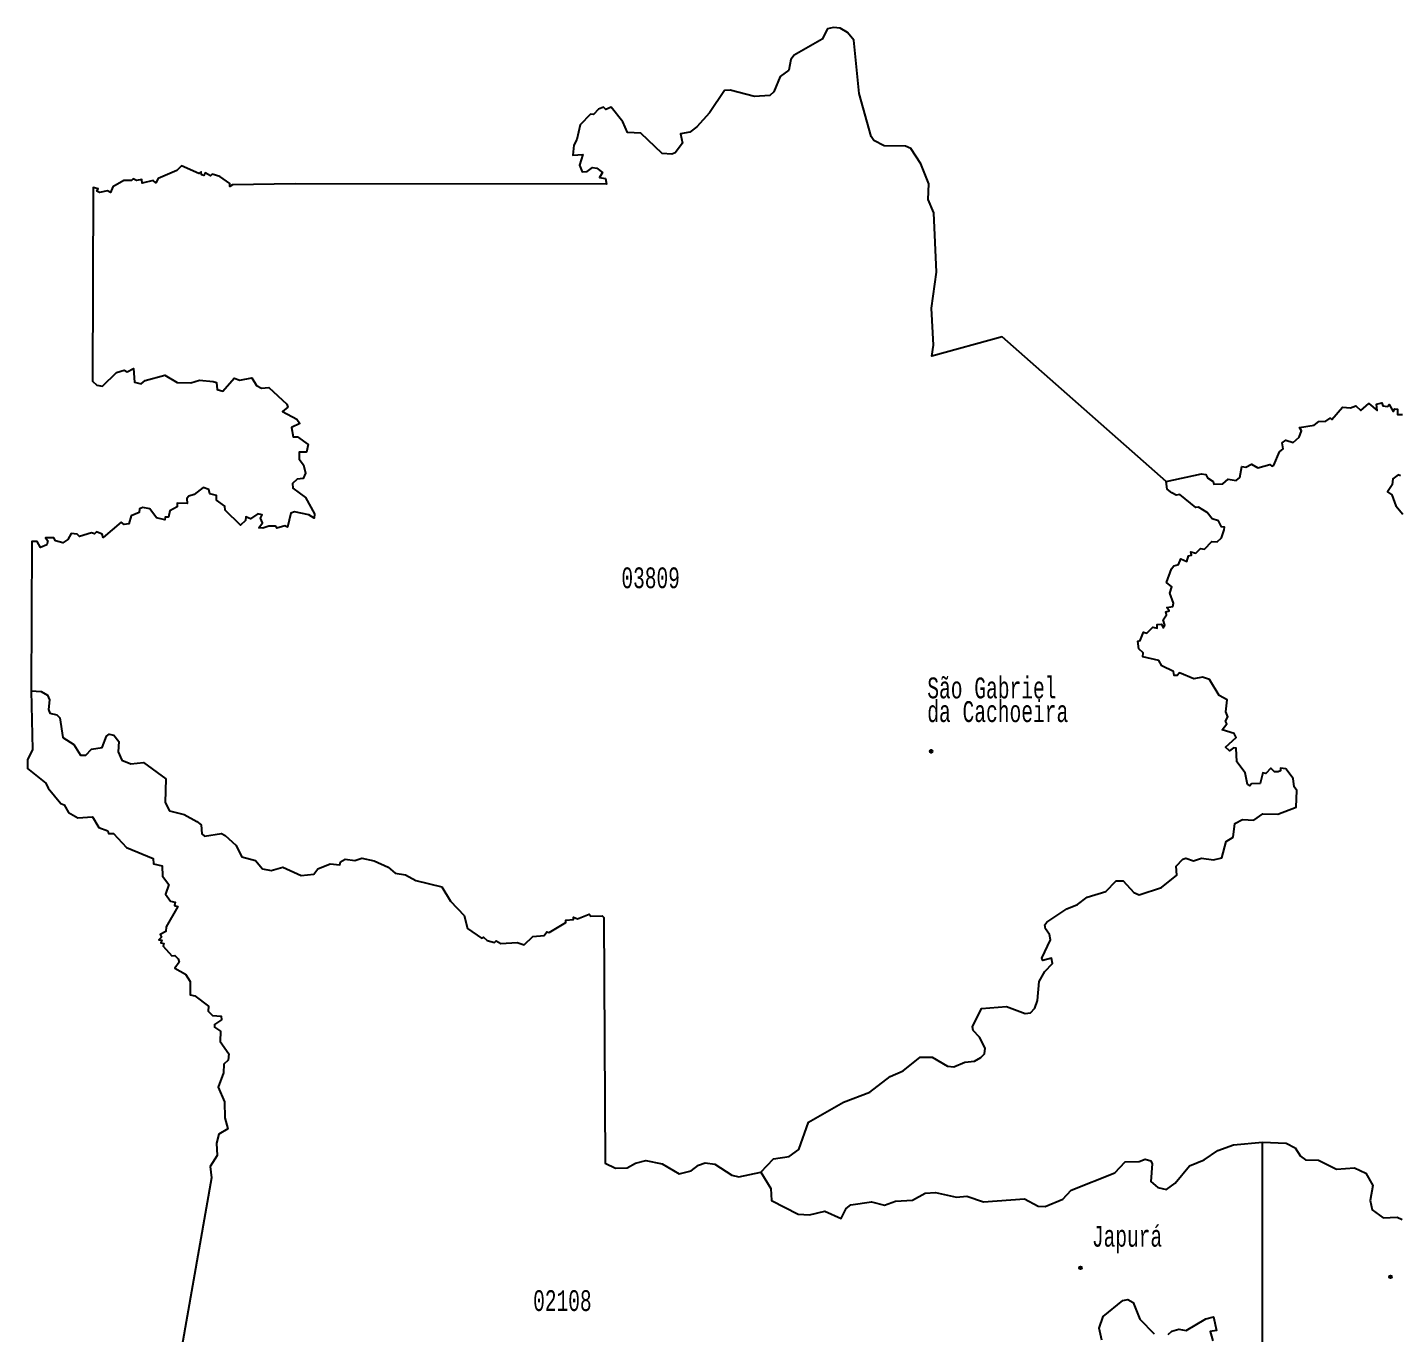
# Model space of a CAD drawing. Header units: millimetres. Extents: x 9851 to 10267, y 23387 to 23778.
# Drawn here: x 9890.18 to 9935.24, y 23704.37 to 23747.26 of the extents above; entities that cross this region are included whole.
import ezdxf
from ezdxf.enums import TextEntityAlignment as Align

# ---------------------------------------------------------------- set-up
doc = ezdxf.new("R2010")
doc.units = ezdxf.units.MM
doc.layers.add('3', color=7, linetype='Continuous')
doc.styles.add('MONOTXT', font='MONOTXT', dxfattribs={"height": 0.2})

# ---------------------------------------------------------------- blocks, each defined once
blk = doc.blocks.new('SEDE')
at = {"layer": '3', "color": 7, "linetype": 'Continuous'}
blk.add_circle((0, 0), 0.00451, dxfattribs=at)

msp = doc.modelspace()

# ---------------------------------------------------------------- linework, layer by layer
at = {"color": 7, "linetype": 'Continuous'}
msp.add_line((9930.744, 23703.349), (9930.742, 23710.66), dxfattribs=at)
for points in [[(9927.573, 23732.348), (9922.189, 23737.099), (9919.877, 23736.467), (9919.93, 23736.831), (9919.87, 23738.047), (9920.035, 23739.223), (9919.943, 23741.179), (9919.763, 23741.614), (9919.785, 23742.123), (9919.518, 23742.786), (9919.188, 23743.286), (9919.015, 23743.367), (9918.319, 23743.379), (9917.978, 23743.555), (9917.891, 23743.683), (9917.498, 23745.094), (9917.324, 23746.851), (9917.114, 23747.1), (9916.866, 23747.237), (9916.656, 23747.264), (9916.449, 23747.213), (9916.277, 23746.878), (9915.358, 23746.356), (9915.25, 23746.215), (9915.179, 23745.858), (9914.895, 23745.652), (9914.688, 23745.151), (9914.56, 23745.034), (9914.052, 23744.997), (9913.26, 23745.199), (9913.069, 23745.191), (9912.577, 23744.465), (9912.162, 23743.999), (9911.933, 23743.826), (9911.629, 23743.775), (9911.69, 23743.459), (9911.451, 23743.145), (9911.346, 23743.104), (9911.023, 23743.125), (9910.325, 23743.794), (9909.884, 23743.811), (9909.728, 23744.16), (9909.352, 23744.645), (9909.173, 23744.574), (9909.097, 23744.645), (9908.93, 23744.585), (9908.77, 23744.406), (9908.672, 23744.413), (9908.327, 23744.064), (9908.225, 23743.584), (9908.122, 23743.403), (9908.09, 23743.07), (9908.422, 23743.096), (9908.31, 23742.746), (9908.393, 23742.522), (9908.555, 23742.53), (9908.733, 23742.66), (9908.882, 23742.644), (9909.064, 23742.503), (9908.967, 23742.333), (9909.164, 23742.298), (9909.191, 23742.114), (9898.974, 23742.132), (9896.911, 23742.095), (9896.828, 23742.038), (9896.825, 23742.143), (9896.498, 23742.366), (9896.249, 23742.441), (9896.184, 23742.389), (9896.016, 23742.484), (9895.973, 23742.397), (9895.891, 23742.419), (9895.885, 23742.52), (9895.808, 23742.465), (9895.237, 23742.714), (9895.087, 23742.57), (9894.471, 23742.304), (9894.396, 23742.165), (9894.304, 23742.233), (9893.942, 23742.154), (9893.929, 23742.268), (9893.753, 23742.235), (9893.649, 23742.291), (9893.589, 23742.235), (9893.343, 23742.241), (9892.982, 23742.032), (9892.903, 23741.846), (9892.81, 23741.897), (9892.542, 23741.848), (9892.456, 23741.89), (9892.494, 23741.959), (9892.335, 23742.005), (9892.317, 23735.651), (9892.458, 23735.518), (9892.638, 23735.488), (9893.099, 23735.929), (9893.358, 23736.004), (9893.454, 23735.954), (9893.655, 23736.062), (9893.698, 23735.619), (9893.913, 23735.562), (9894.045, 23735.674), (9894.691, 23735.849), (9895.096, 23735.605), (9895.547, 23735.593), (9895.826, 23735.676), (9896.28, 23735.635), (9896.386, 23735.603), (9896.406, 23735.372), (9896.595, 23735.321), (9896.965, 23735.751), (9897.148, 23735.679), (9897.544, 23735.755), (9897.695, 23735.508), (9897.862, 23735.421), (9898.107, 23735.44), (9898.701, 23734.897), (9898.724, 23734.794), (9898.554, 23734.647), (9899.025, 23734.396), (9899.126, 23734.257), (9898.854, 23734.124), (9898.909, 23733.825), (9899.042, 23733.824), (9899.402, 23733.569), (9899.337, 23733.32), (9899.099, 23733.315), (9899.101, 23733.081), (9899.245, 23732.895), (9899.31, 23732.628), (9899.236, 23732.451), (9899.031, 23732.428), (9898.887, 23732.29), (9898.898, 23732.129), (9899.314, 23731.823), (9899.608, 23731.296), (9899.592, 23731.152), (9899.424, 23731.259), (9898.952, 23731.356), (9898.828, 23731.312), (9898.723, 23730.851), (9898.632, 23730.893), (9898.37, 23730.821), (9898.319, 23730.884), (9898.102, 23730.881), (9897.906, 23730.818), (9897.777, 23730.831), (9897.899, 23730.993), (9897.834, 23731.149), (9897.884, 23731.261), (9897.743, 23731.29), (9897.507, 23731.125), (9897.354, 23731.19), (9897.343, 23731.072), (9897.17, 23730.916), (9896.67, 23731.408), (9896.66, 23731.545), (9896.389, 23731.741), (9896.384, 23731.894), (9896.166, 23731.953), (9896.134, 23732.087), (9895.945, 23732.153), (9895.657, 23731.921), (9895.482, 23731.873), (9895.411, 23731.797), (9895.42, 23731.633), (9895.095, 23731.638), (9895.093, 23731.522), (9894.85, 23731.387), (9894.813, 23731.185), (9894.704, 23731.185), (9894.692, 23731.09), (9894.414, 23731.16), (9894.197, 23731.458), (9893.962, 23731.503), (9893.853, 23731.452), (9893.843, 23731.331), (9893.58, 23731.227), (9893.508, 23730.966), (9893.358, 23730.945), (9893.258, 23731.018), (9892.666, 23730.519), (9892.629, 23730.625), (9892.445, 23730.698), (9892.383, 23730.632), (9892.281, 23730.665), (9891.887, 23730.546), (9891.806, 23730.628), (9891.612, 23730.65), (9891.505, 23730.446), (9891.337, 23730.34), (9891.098, 23730.409), (9891.047, 23730.506), (9890.77, 23730.499), (9890.846, 23730.407), (9890.809, 23730.275), (9890.601, 23730.19), (9890.496, 23730.377), (9890.325, 23730.386), (9890.294, 23725.48)], [(9927.573, 23732.348), (9928.735, 23732.609), (9928.876, 23732.584), (9928.931, 23732.469), (9929.124, 23732.358), (9929.147, 23732.261), (9929.435, 23732.276), (9929.612, 23732.431), (9929.872, 23732.388), (9929.995, 23732.48), (9930.057, 23732.847), (9930.198, 23732.819), (9930.378, 23732.917), (9930.585, 23732.797), (9930.98, 23732.915), (9931.044, 23732.858), (9931.113, 23732.892), (9931.298, 23733.323), (9931.424, 23733.422), (9931.392, 23733.618), (9931.504, 23733.71), (9931.746, 23733.633), (9931.942, 23733.813), (9932.02, 23734.018), (9931.96, 23734.124), (9932.441, 23734.198), (9932.594, 23734.318), (9932.819, 23734.338), (9932.958, 23734.438), (9933.016, 23734.388), (9933.363, 23734.793), (9933.635, 23734.771), (9933.802, 23734.838), (9933.972, 23734.685), (9934.23, 23734.915), (9934.508, 23734.687), (9934.485, 23734.89), (9934.655, 23734.94), (9934.691, 23734.842), (9934.846, 23734.82), (9934.902, 23734.886), (9935.035, 23734.647), (9935.085, 23734.739), (9935.18, 23734.73), (9935.177, 23734.555), (9935.338, 23734.552)], [(9914.263, 23709.676), (9914.683, 23710.111), (9915.196, 23710.181), (9915.516, 23710.41), (9915.829, 23711.309), (9916.98, 23711.971), (9917.84, 23712.293), (9918.515, 23712.817), (9918.938, 23713.003), (9919.502, 23713.447), (9919.893, 23713.445), (9920.397, 23713.157), (9920.599, 23713.13), (9920.959, 23713.278), (9921.28, 23713.314), (9921.495, 23713.439), (9921.609, 23713.561), (9921.635, 23713.748), (9921.451, 23714.103), (9921.234, 23714.321), (9921.213, 23714.444), (9921.513, 23715.045), (9922.329, 23715.109), (9922.949, 23714.88), (9923.119, 23714.905), (9923.261, 23715.057), (9923.348, 23715.304), (9923.405, 23715.928), (9923.595, 23716.264), (9923.847, 23716.52), (9923.813, 23716.695), (9923.521, 23716.621), (9923.49, 23716.699), (9923.773, 23717.297), (9923.747, 23717.476), (9923.612, 23717.666), (9923.59, 23717.793), (9923.657, 23717.88), (9924.314, 23718.316), (9924.669, 23718.459), (9924.979, 23718.705), (9925.599, 23718.887), (9925.933, 23719.234), (9926.164, 23719.242), (9926.516, 23718.859), (9926.689, 23718.78), (9927.42, 23719.016), (9927.922, 23719.42), (9927.905, 23719.716), (9928.123, 23719.945), (9928.225, 23719.979), (9928.475, 23719.897), (9928.735, 23719.985), (9929.135, 23719.929), (9929.41, 23719.997), (9929.553, 23720.528), (9929.781, 23720.673), (9929.831, 23721.121), (9930.088, 23721.253), (9930.456, 23721.235), (9930.748, 23721.44), (9931.244, 23721.427), (9931.85, 23721.655), (9931.869, 23722.2), (9931.776, 23722.33), (9931.745, 23722.594), (9931.511, 23722.917), (9931.333, 23722.936), (9931.332, 23722.85), (9931.25, 23722.814), (9931.14, 23722.82), (9931.018, 23722.939), (9930.854, 23722.764), (9930.75, 23722.782), (9930.66, 23722.437), (9930.383, 23722.428), (9930.322, 23722.358), (9930.252, 23722.399), (9930.167, 23722.785), (9929.903, 23723.143), (9929.88, 23723.594), (9929.789, 23723.606), (9929.66, 23723.507), (9929.53, 23723.63), (9929.881, 23723.946), (9929.809, 23724.075), (9929.42, 23724.194), (9929.572, 23724.396), (9929.527, 23724.477), (9929.604, 23724.622), (9929.536, 23724.793), (9929.58, 23725.178), (9929.314, 23725.322), (9928.995, 23725.85), (9928.774, 23725.924), (9928.484, 23725.867), (9928.016, 23726.064), (9927.943, 23725.977), (9927.845, 23725.986), (9927.819, 23726.114), (9927.435, 23726.297), (9927.336, 23726.477), (9926.812, 23726.59), (9926.817, 23726.727), (9926.679, 23726.859), (9926.641, 23727.108), (9926.719, 23727.135), (9926.837, 23727.404), (9926.94, 23727.37), (9927.134, 23727.568), (9927.278, 23727.538), (9927.279, 23727.66), (9927.427, 23727.667), (9927.483, 23727.552), (9927.531, 23727.638), (9927.476, 23727.814), (9927.589, 23727.978), (9927.567, 23728.078), (9927.679, 23728.107), (9927.598, 23728.21), (9927.799, 23728.243), (9927.82, 23728.356), (9927.695, 23728.686), (9927.758, 23728.895), (9927.592, 23729.033), (9927.747, 23729.482), (9927.832, 23729.587), (9927.985, 23729.626), (9928.061, 23729.813), (9928.261, 23729.722), (9928.308, 23729.91), (9928.405, 23729.93), (9928.389, 23730.045), (9928.546, 23730), (9928.703, 23730.156), (9928.834, 23730.128), (9929.074, 23730.378), (9929.247, 23730.369), (9929.392, 23730.5), (9929.481, 23730.763), (9929.49, 23730.848), (9929.398, 23730.867), (9929.296, 23731.059), (9929.09, 23731.131), (9928.923, 23731.339), (9928.639, 23731.511), (9928.554, 23731.496), (9928.026, 23731.926), (9927.903, 23731.903), (9927.768, 23731.976), (9927.614, 23732.105), (9927.573, 23732.348)], [(9935.272, 23732.543), (9935.194, 23732.574), (9935.022, 23732.441), (9934.999, 23732.243), (9934.844, 23732.013), (9934.994, 23731.913), (9935.116, 23731.555), (9935.352, 23731.285)], [(9890.294, 23725.48), (9890.341, 23723.556), (9890.177, 23723.214), (9890.183, 23722.929), (9890.786, 23722.449), (9890.855, 23722.28), (9891.274, 23721.782), (9891.385, 23721.734), (9891.526, 23721.482), (9891.832, 23721.305), (9892.309, 23721.339), (9892.522, 23720.987), (9892.817, 23720.88), (9892.837, 23720.795), (9893.004, 23720.794), (9893.425, 23720.335), (9894.308, 23719.967), (9894.32, 23719.8), (9894.603, 23719.734), (9894.611, 23719.394), (9894.825, 23719.12), (9894.708, 23718.797), (9894.875, 23718.57), (9895.025, 23718.536), (9895.005, 23718.43), (9895.115, 23718.399), (9894.733, 23717.728), (9894.719, 23717.58), (9894.532, 23717.476), (9894.576, 23717.387), (9894.494, 23717.3), (9894.592, 23717.292), (9894.558, 23717.205), (9894.658, 23717.181), (9894.637, 23717.095), (9894.919, 23716.78), (9895.015, 23716.786), (9895.127, 23716.674), (9895.162, 23716.567), (9895.02, 23716.375), (9895.372, 23716.177), (9895.525, 23715.934), (9895.522, 23715.5), (9895.678, 23715.467), (9896.122, 23715.124), (9896.116, 23714.955), (9896.256, 23714.814), (9896.541, 23714.793), (9896.547, 23714.675), (9896.316, 23714.518), (9896.323, 23714.431), (9896.514, 23714.302), (9896.507, 23713.961), (9896.79, 23713.562), (9896.774, 23713.353), (9896.625, 23713.22), (9896.616, 23712.929), (9896.445, 23712.467), (9896.646, 23711.979), (9896.664, 23711.459), (9896.758, 23711.09), (9896.461, 23710.924), (9896.386, 23710.622), (9896.404, 23710.218), (9896.183, 23709.862), (9896.224, 23709.482), (9894.623, 23700.394)], [(9890.294, 23725.48), (9890.625, 23725.451), (9890.836, 23725.335), (9890.902, 23725.183), (9890.865, 23724.86), (9890.912, 23724.74), (9891.144, 23724.688), (9891.239, 23724.591), (9891.339, 23723.944), (9891.695, 23723.713), (9891.923, 23723.363), (9892.094, 23723.365), (9892.279, 23723.565), (9892.632, 23723.613), (9892.778, 23723.984), (9892.861, 23724.057), (9893.012, 23724.02), (9893.181, 23723.811), (9893.153, 23723.47), (9893.278, 23723.197), (9893.572, 23723.085), (9893.991, 23723.122), (9894.718, 23722.588), (9894.703, 23721.814), (9894.843, 23721.539), (9895.325, 23721.415), (9895.74, 23721.187), (9895.881, 23721.082), (9895.9, 23720.787), (9895.989, 23720.707), (9896.547, 23720.79), (9896.671, 23720.728), (9897.017, 23720.411), (9897.22, 23720.025), (9897.663, 23719.902), (9897.894, 23719.629), (9898.177, 23719.583), (9898.569, 23719.682), (9899.171, 23719.411), (9899.585, 23719.457), (9899.713, 23719.638), (9900.123, 23719.8), (9900.433, 23719.766), (9900.455, 23719.867), (9900.617, 23719.947), (9900.926, 23719.911), (9901.162, 23719.982), (9901.56, 23719.891), (9902.023, 23719.687), (9902.259, 23719.486), (9902.591, 23719.438), (9902.932, 23719.248), (9903.788, 23719.045), (9904.073, 23718.574), (9904.519, 23718.096), (9904.63, 23717.67), (9905.088, 23717.352), (9905.158, 23717.387), (9905.272, 23717.275), (9905.515, 23717.215), (9905.574, 23717.266), (9905.72, 23717.179), (9906.265, 23717.218), (9906.487, 23717.134), (9906.778, 23717.412), (9907.153, 23717.44), (9907.232, 23717.563), (9907.309, 23717.544), (9907.864, 23717.866), (9907.861, 23717.945), (9908.107, 23717.964), (9908.109, 23718.04), (9908.238, 23717.994), (9908.63, 23718.149), (9908.681, 23718.081), (9909.05, 23718.088), (9909.11, 23718.037), (9909.152, 23709.963), (9909.486, 23709.799), (9909.87, 23709.809), (9910.147, 23709.971), (9910.491, 23710.053), (9911.023, 23709.944), (9911.583, 23709.615), (9911.977, 23709.711), (9912.219, 23709.902), (9912.44, 23709.978), (9912.753, 23709.93), (9913.311, 23709.577), (9913.54, 23709.52), (9914.263, 23709.676)], [(9914.263, 23709.676), (9914.59, 23709.131), (9914.61, 23708.738), (9915.491, 23708.288), (9915.865, 23708.275), (9916.369, 23708.39), (9916.9, 23708.154), (9917.064, 23708.479), (9917.225, 23708.595), (9917.895, 23708.701), (9918.321, 23708.589), (9918.687, 23708.722), (9919.243, 23708.754), (9919.657, 23708.976), (9919.998, 23708.999), (9920.696, 23708.851), (9921.026, 23708.888), (9921.572, 23708.695), (9922.928, 23708.799), (9923.378, 23708.556), (9923.606, 23708.539), (9924.183, 23708.783), (9924.455, 23709.084), (9925.891, 23709.654), (9926.226, 23710.01), (9926.689, 23710.016), (9926.887, 23710.103), (9927.075, 23710.046), (9927.12, 23709.947), (9927.069, 23709.362), (9927.3, 23709.164), (9927.589, 23709.105), (9927.876, 23709.312), (9928.342, 23709.877), (9928.829, 23710.073), (9929.272, 23710.379), (9929.783, 23710.566), (9930.742, 23710.66)], [(9930.742, 23710.66), (9931.521, 23710.627), (9931.818, 23710.471), (9931.992, 23710.196), (9932.152, 23710.081), (9932.58, 23710.065), (9933.167, 23709.766), (9933.762, 23709.816), (9934.134, 23709.639), (9934.362, 23709.23), (9934.278, 23708.741), (9934.348, 23708.435), (9934.708, 23708.168), (9935.16, 23708.196), (9935.333, 23708.118)], [(9925.466, 23704.154), (9925.371, 23704.552), (9925.506, 23704.929), (9926.157, 23705.453), (9926.319, 23705.491), (9926.496, 23705.395), (9926.707, 23704.838), (9927.183, 23704.358)], [(9927.647, 23704.344), (9927.766, 23704.452), (9927.995, 23704.51), (9928.235, 23704.47), (9928.877, 23704.852), (9929.133, 23704.922), (9929.23, 23704.475), (9929.018, 23704.436), (9929.106, 23704.129)]]:
    msp.add_lwpolyline(points, dxfattribs=at)
for p in [(9919.86, 23723.491), (9924.763, 23706.532), (9934.941, 23706.232)]:
    msp.add_point(p, dxfattribs=at)

# ---------------------------------------------------------------- block references
for p, xscale, yscale, zscale, rotation in [((9919.86, 23723.491), 9.999999999999998, 9.999999999999998, 9.999999999999998, 359.4207570212728), ((9924.763, 23706.532), 10, 10, 10, 359.0904247655978), ((9934.941, 23706.232), 9.999999999999996, 9.999999999999996, 9.999999999999996, 359.2217060233111)]:
    msp.add_blockref('SEDE', p, dxfattribs=dict(at, xscale=xscale, yscale=yscale, zscale=zscale, rotation=rotation))

# ---------------------------------------------------------------- texts
at = {"color": 7, "linetype": 'Continuous', "style": 'MONOTXT'}
for s, height, rotation, width, p in [('03809', 0.6827, 0, 0.649999, (9910.645, 23729.19)), ('02108', 0.6831, 360, 0.65, (9907.746, 23705.454))]:
    msp.add_text(s, height=height, rotation=rotation, dxfattribs=dict(at, width=width)).set_placement(p, align=Align.MIDDLE)
for s, height, rotation, width, p in [('S%%227o Gabriel ', 0.68597, 359.9858, 0.650002, (9919.731, 23725.231)), ('da Cachoeira', 0.68597, 359.9858, 0.650002, (9919.731, 23724.454)), ('Japur%%225 ', 0.68304, 0, 0.649998, (9925.139, 23707.224))]:
    msp.add_text(s, height=height, rotation=rotation, dxfattribs=dict(at, width=width)).set_placement(p)

doc.saveas('drawing.dxf')
